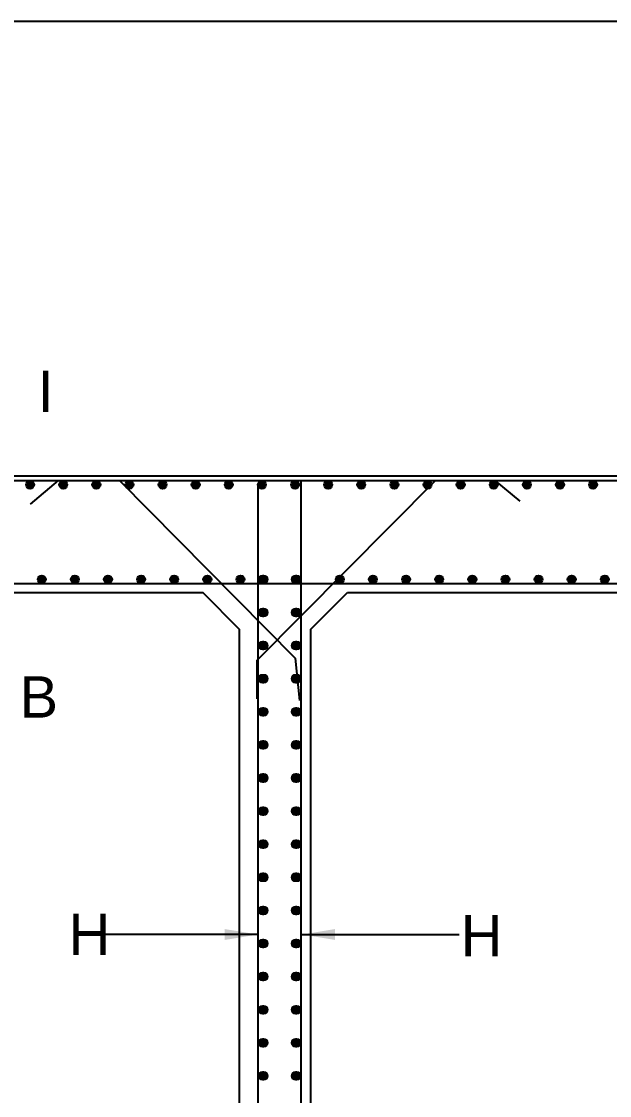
# Model space of a CAD drawing. Header units: millimetres. Extents: x 5124 to 2430164, y 2311 to 45642708.
# Drawn here: x 2343111 to 2346662, y 45636218 to 45642708 of the extents above; entities that cross this region are included whole.
import ezdxf

# ---------------------------------------------------------------- set-up
doc = ezdxf.new("R2010")
doc.units = ezdxf.units.MM
doc.header["$MEASUREMENT"] = 0
doc.layers.add('DRAWING', color=7, linetype='Continuous')
doc.layers.add('TEXT', color=7, linetype='Continuous')
doc.styles.get("Standard").update_dxf_attribs({"font": 'arial.ttf', "height": 280})
doc.dimstyles.get("Standard").update_dxf_attribs({"dimtxt": 225, "dimasz": 200, "dimexe": 0.18, "dimexo": 0.0625, "dimgap": 0.09, "dimtad": 0, "dimdec": 0, "dimzin": 0, "dimdsep": 46, "dimtxsty": 'Standard', "dimcen": 0.09, "dimse1": 1, "dimse2": 1, "dimadec": 0, "dimazin": 0, "dimtfac": 1, "dimtdec": 0, "dimtofl": 0, "dimtmove": 0, "dimatfit": 3, "dimfxl": 1, "dimtolj": 1, "dimtzin": 0, "dimarcsym": 0})

msp = doc.modelspace()

# ---------------------------------------------------------------- hatches: boundary and pattern name
at = {"layer": 'DRAWING'}
for points in [[(2343187, 45639909.1, 0.973258), (2343138.5, 45639910.4), (2343138.5, 45639907.8, 0.973258)], [(2343387, 45639909.1, 0.973258), (2343338.5, 45639910.4), (2343338.5, 45639907.8, 0.973258)], [(2343587, 45639909.1, 0.973258), (2343538.5, 45639910.4), (2343538.5, 45639907.8, 0.973258)], [(2343787, 45639909.1, 0.973258), (2343738.5, 45639910.4), (2343738.5, 45639907.8, 0.973258)], [(2343987, 45639909.1, 0.973258), (2343938.5, 45639910.4), (2343938.5, 45639907.8, 0.973258)], [(2344187, 45639909.1, 0.973258), (2344138.5, 45639910.4), (2344138.5, 45639907.8, 0.973258)], [(2344387, 45639909.1, 0.973258), (2344338.5, 45639910.4), (2344338.5, 45639907.8, 0.973258)], [(2344587, 45639909.1, 0.973258), (2344538.5, 45639910.4), (2344538.5, 45639907.8, 0.973258)], [(2344787, 45639909.1, 0.973258), (2344738.5, 45639910.4), (2344738.5, 45639907.8, 0.973258)], [(2344987, 45639909.1, 0.973258), (2344938.5, 45639910.4), (2344938.5, 45639907.8, 0.973258)], [(2345187, 45639909.1, 0.973258), (2345138.5, 45639910.4), (2345138.5, 45639907.8, 0.973258)], [(2345387, 45639909.1, 0.973258), (2345338.5, 45639910.4), (2345338.5, 45639907.8, 0.973258)], [(2345587, 45639909.1, 0.973258), (2345538.5, 45639910.4), (2345538.5, 45639907.8, 0.973258)], [(2345787, 45639909.1, 0.973258), (2345738.5, 45639910.4), (2345738.5, 45639907.8, 0.973258)], [(2345987, 45639909.1, 0.973258), (2345938.5, 45639910.4), (2345938.5, 45639907.8, 0.973258)], [(2346187, 45639909.1, 0.973258), (2346138.5, 45639910.4), (2346138.5, 45639907.8, 0.973258)], [(2346387, 45639909.1, 0.973258), (2346338.5, 45639910.4), (2346338.5, 45639907.8, 0.973258)], [(2346587, 45639909.1, 0.973258), (2346538.5, 45639910.4), (2346538.5, 45639907.8, 0.973258)], [(2343257.4, 45639336.6, 0.973258), (2343208.9, 45639337.9), (2343208.9, 45639335.3, 0.973258)], [(2343257.5, 45639336.6, 0.973258), (2343208.9, 45639337.9), (2343208.9, 45639335.3, 0.973258)], [(2343457.4, 45639336.6, 0.973258), (2343408.9, 45639337.9), (2343408.9, 45639335.3, 0.973258)], [(2343457.5, 45639336.6, 0.973258), (2343408.9, 45639337.9), (2343408.9, 45639335.3, 0.973258)], [(2343657.4, 45639336.6, 0.973258), (2343608.9, 45639337.9), (2343608.9, 45639335.3, 0.973258)], [(2343657.5, 45639336.6, 0.973258), (2343608.9, 45639337.9), (2343608.9, 45639335.3, 0.973258)], [(2343857.4, 45639336.6, 0.973258), (2343808.9, 45639337.9), (2343808.9, 45639335.3, 0.973258)], [(2343857.5, 45639336.6, 0.973258), (2343808.9, 45639337.9), (2343808.9, 45639335.3, 0.973258)], [(2344057.4, 45639336.6, 0.973258), (2344008.9, 45639337.9), (2344008.9, 45639335.3, 0.973258)], [(2344057.5, 45639336.6, 0.973258), (2344008.9, 45639337.9), (2344008.9, 45639335.3, 0.973258)], [(2344257.4, 45639336.6, 0.973258), (2344208.9, 45639337.9), (2344208.9, 45639335.3, 0.973258)], [(2344257.5, 45639336.6, 0.973258), (2344208.9, 45639337.9), (2344208.9, 45639335.3, 0.973258)], [(2344457.4, 45639336.6, 0.973258), (2344408.9, 45639337.9), (2344408.9, 45639335.3, 0.973258)], [(2344457.5, 45639336.6, 0.973258), (2344408.9, 45639337.9), (2344408.9, 45639335.3, 0.973258)], [(2344591.6, 45639336.6, 0.973258), (2344543.1, 45639337.9), (2344543.1, 45639335.3, 0.973258)], [(2344591.7, 45639336.6, 1), (2344543.1, 45639336.6, 1)], [(2344592.6, 45639336.6, 0.973258), (2344544.1, 45639337.9), (2344544.1, 45639335.3, 0.973258)], [(2344592.7, 45639336.6, 1), (2344544.1, 45639336.6, 1)], [(2344593.6, 45639336.6, 0.973258), (2344545.1, 45639337.9), (2344545.1, 45639335.3, 0.973258)], [(2344593.7, 45639336.6, 1), (2344545.1, 45639336.6, 1)], [(2344594.6, 45639336.6, 0.973258), (2344546.1, 45639337.9), (2344546.1, 45639335.3, 0.973258)], [(2344594.7, 45639336.6, 1), (2344546.1, 45639336.6, 1)], [(2344595.6, 45639336.6, 0.973258), (2344547.1, 45639337.9), (2344547.1, 45639335.3, 0.973258)], [(2344595.7, 45639336.6, 1), (2344547.1, 45639336.6, 1)], [(2344596.6, 45639336.6, 0.973258), (2344548.1, 45639337.9), (2344548.1, 45639335.3, 0.973258)], [(2344596.7, 45639336.6, 1), (2344548.1, 45639336.6, 1)], [(2344791.6, 45639336.6, 0.973258), (2344743.1, 45639337.9), (2344743.1, 45639335.3, 0.973258)], [(2344791.7, 45639336.6, 1), (2344743.1, 45639336.6, 1)], [(2344792.6, 45639336.6, 0.973258), (2344744.1, 45639337.9), (2344744.1, 45639335.3, 0.973258)], [(2344792.7, 45639336.6, 1), (2344744.1, 45639336.6, 1)], [(2344793.6, 45639336.6, 0.973258), (2344745.1, 45639337.9), (2344745.1, 45639335.3, 0.973258)], [(2344793.7, 45639336.6, 1), (2344745.1, 45639336.6, 1)], [(2344794.6, 45639336.6, 0.973258), (2344746.1, 45639337.9), (2344746.1, 45639335.3, 0.973258)], [(2344794.7, 45639336.6, 1), (2344746.1, 45639336.6, 1)], [(2344795.6, 45639336.6, 0.973258), (2344747.1, 45639337.9), (2344747.1, 45639335.3, 0.973258)], [(2344795.7, 45639336.6, 1), (2344747.1, 45639336.6, 1)], [(2344796.6, 45639336.6, 0.973258), (2344748.1, 45639337.9), (2344748.1, 45639335.3, 0.973258)], [(2344796.7, 45639336.6, 1), (2344748.1, 45639336.6, 1)], [(2345057.4, 45639336.6, 0.973258), (2345008.9, 45639337.9), (2345008.9, 45639335.3, 0.973258)], [(2345057.5, 45639336.6, 0.973258), (2345008.9, 45639337.9), (2345008.9, 45639335.3, 0.973258)], [(2345257.4, 45639336.6, 0.973258), (2345208.9, 45639337.9), (2345208.9, 45639335.3, 0.973258)], [(2345257.5, 45639336.6, 0.973258), (2345208.9, 45639337.9), (2345208.9, 45639335.3, 0.973258)], [(2345457.4, 45639336.6, 0.973258), (2345408.9, 45639337.9), (2345408.9, 45639335.3, 0.973258)], [(2345457.5, 45639336.6, 0.973258), (2345408.9, 45639337.9), (2345408.9, 45639335.3, 0.973258)], [(2345657.4, 45639336.6, 0.973258), (2345608.9, 45639337.9), (2345608.9, 45639335.3, 0.973258)], [(2345657.5, 45639336.6, 0.973258), (2345608.9, 45639337.9), (2345608.9, 45639335.3, 0.973258)], [(2345857.4, 45639336.6, 0.973258), (2345808.9, 45639337.9), (2345808.9, 45639335.3, 0.973258)], [(2345857.5, 45639336.6, 0.973258), (2345808.9, 45639337.9), (2345808.9, 45639335.3, 0.973258)], [(2346057.4, 45639336.6, 0.973258), (2346008.9, 45639337.9), (2346008.9, 45639335.3, 0.973258)], [(2346057.5, 45639336.6, 0.973258), (2346008.9, 45639337.9), (2346008.9, 45639335.3, 0.973258)], [(2346257.4, 45639336.6, 0.973258), (2346208.9, 45639337.9), (2346208.9, 45639335.3, 0.973258)], [(2346257.5, 45639336.6, 0.973258), (2346208.9, 45639337.9), (2346208.9, 45639335.3, 0.973258)], [(2346457.4, 45639336.6, 0.973258), (2346408.9, 45639337.9), (2346408.9, 45639335.3, 0.973258)], [(2346457.5, 45639336.6, 0.973258), (2346408.9, 45639337.9), (2346408.9, 45639335.3, 0.973258)], [(2346657.4, 45639336.6, 0.973258), (2346608.9, 45639337.9), (2346608.9, 45639335.3, 0.973258)], [(2346657.5, 45639336.6, 0.973258), (2346608.9, 45639337.9), (2346608.9, 45639335.3, 0.973258)], [(2344591.6, 45639136.6, 0.973258), (2344543.1, 45639137.9), (2344543.1, 45639135.3, 0.973258)], [(2344591.7, 45639136.6, 1), (2344543.1, 45639136.6, 1)], [(2344592.6, 45639136.6, 0.973258), (2344544.1, 45639137.9), (2344544.1, 45639135.3, 0.973258)], [(2344592.7, 45639136.6, 1), (2344544.1, 45639136.6, 1)], [(2344593.6, 45639136.6, 0.973258), (2344545.1, 45639137.9), (2344545.1, 45639135.3, 0.973258)], [(2344593.7, 45639136.6, 1), (2344545.1, 45639136.6, 1)], [(2344594.6, 45639136.6, 0.973258), (2344546.1, 45639137.9), (2344546.1, 45639135.3, 0.973258)], [(2344594.7, 45639136.6, 1), (2344546.1, 45639136.6, 1)], [(2344595.6, 45639136.6, 0.973258), (2344547.1, 45639137.9), (2344547.1, 45639135.3, 0.973258)], [(2344595.7, 45639136.6, 1), (2344547.1, 45639136.6, 1)], [(2344596.6, 45639136.6, 0.973258), (2344548.1, 45639137.9), (2344548.1, 45639135.3, 0.973258)], [(2344596.7, 45639136.6, 1), (2344548.1, 45639136.6, 1)], [(2344791.6, 45639136.6, 0.973258), (2344743.1, 45639137.9), (2344743.1, 45639135.3, 0.973258)], [(2344791.7, 45639136.6, 1), (2344743.1, 45639136.6, 1)], [(2344792.6, 45639136.6, 0.973258), (2344744.1, 45639137.9), (2344744.1, 45639135.3, 0.973258)], [(2344792.7, 45639136.6, 1), (2344744.1, 45639136.6, 1)], [(2344793.6, 45639136.6, 0.973258), (2344745.1, 45639137.9), (2344745.1, 45639135.3, 0.973258)], [(2344793.7, 45639136.6, 1), (2344745.1, 45639136.6, 1)], [(2344794.6, 45639136.6, 0.973258), (2344746.1, 45639137.9), (2344746.1, 45639135.3, 0.973258)], [(2344794.7, 45639136.6, 1), (2344746.1, 45639136.6, 1)], [(2344795.6, 45639136.6, 0.973258), (2344747.1, 45639137.9), (2344747.1, 45639135.3, 0.973258)], [(2344795.7, 45639136.6, 1), (2344747.1, 45639136.6, 1)], [(2344796.6, 45639136.6, 0.973258), (2344748.1, 45639137.9), (2344748.1, 45639135.3, 0.973258)], [(2344796.7, 45639136.6, 1), (2344748.1, 45639136.6, 1)], [(2344591.6, 45638936.6, 0.973258), (2344543.1, 45638937.9), (2344543.1, 45638935.3, 0.973258)], [(2344591.7, 45638936.6, 1), (2344543.1, 45638936.6, 1)], [(2344592.6, 45638936.6, 0.973258), (2344544.1, 45638937.9), (2344544.1, 45638935.3, 0.973258)], [(2344592.7, 45638936.6, 1), (2344544.1, 45638936.6, 1)], [(2344593.6, 45638936.6, 0.973258), (2344545.1, 45638937.9), (2344545.1, 45638935.3, 0.973258)], [(2344593.7, 45638936.6, 1), (2344545.1, 45638936.6, 1)], [(2344594.6, 45638936.6, 0.973258), (2344546.1, 45638937.9), (2344546.1, 45638935.3, 0.973258)], [(2344594.7, 45638936.6, 1), (2344546.1, 45638936.6, 1)], [(2344595.6, 45638936.6, 0.973258), (2344547.1, 45638937.9), (2344547.1, 45638935.3, 0.973258)], [(2344595.7, 45638936.6, 1), (2344547.1, 45638936.6, 1)], [(2344596.6, 45638936.6, 0.973258), (2344548.1, 45638937.9), (2344548.1, 45638935.3, 0.973258)], [(2344596.7, 45638936.6, 1), (2344548.1, 45638936.6, 1)], [(2344791.6, 45638936.6, 0.973258), (2344743.1, 45638937.9), (2344743.1, 45638935.3, 0.973258)], [(2344791.7, 45638936.6, 1), (2344743.1, 45638936.6, 1)], [(2344792.6, 45638936.6, 0.973258), (2344744.1, 45638937.9), (2344744.1, 45638935.3, 0.973258)], [(2344792.7, 45638936.6, 1), (2344744.1, 45638936.6, 1)], [(2344793.6, 45638936.6, 0.973258), (2344745.1, 45638937.9), (2344745.1, 45638935.3, 0.973258)], [(2344793.7, 45638936.6, 1), (2344745.1, 45638936.6, 1)], [(2344794.6, 45638936.6, 0.973258), (2344746.1, 45638937.9), (2344746.1, 45638935.3, 0.973258)], [(2344794.7, 45638936.6, 1), (2344746.1, 45638936.6, 1)], [(2344795.6, 45638936.6, 0.973258), (2344747.1, 45638937.9), (2344747.1, 45638935.3, 0.973258)], [(2344795.7, 45638936.6, 1), (2344747.1, 45638936.6, 1)], [(2344796.6, 45638936.6, 0.973258), (2344748.1, 45638937.9), (2344748.1, 45638935.3, 0.973258)], [(2344796.7, 45638936.6, 1), (2344748.1, 45638936.6, 1)], [(2344591.6, 45638736.6, 0.973258), (2344543.1, 45638737.9), (2344543.1, 45638735.3, 0.973258)], [(2344591.7, 45638736.6, 1), (2344543.1, 45638736.6, 1)], [(2344592.6, 45638736.6, 0.973258), (2344544.1, 45638737.9), (2344544.1, 45638735.3, 0.973258)], [(2344592.7, 45638736.6, 1), (2344544.1, 45638736.6, 1)], [(2344593.6, 45638736.6, 0.973258), (2344545.1, 45638737.9), (2344545.1, 45638735.3, 0.973258)], [(2344593.7, 45638736.6, 1), (2344545.1, 45638736.6, 1)], [(2344594.6, 45638736.6, 0.973258), (2344546.1, 45638737.9), (2344546.1, 45638735.3, 0.973258)], [(2344594.7, 45638736.6, 1), (2344546.1, 45638736.6, 1)], [(2344595.6, 45638736.6, 0.973258), (2344547.1, 45638737.9), (2344547.1, 45638735.3, 0.973258)], [(2344595.7, 45638736.6, 1), (2344547.1, 45638736.6, 1)], [(2344596.6, 45638736.6, 0.973258), (2344548.1, 45638737.9), (2344548.1, 45638735.3, 0.973258)], [(2344596.7, 45638736.6, 1), (2344548.1, 45638736.6, 1)], [(2344791.6, 45638736.6, 0.973258), (2344743.1, 45638737.9), (2344743.1, 45638735.3, 0.973258)], [(2344791.7, 45638736.6, 1), (2344743.1, 45638736.6, 1)], [(2344792.6, 45638736.6, 0.973258), (2344744.1, 45638737.9), (2344744.1, 45638735.3, 0.973258)], [(2344792.7, 45638736.6, 1), (2344744.1, 45638736.6, 1)], [(2344793.6, 45638736.6, 0.973258), (2344745.1, 45638737.9), (2344745.1, 45638735.3, 0.973258)], [(2344793.7, 45638736.6, 1), (2344745.1, 45638736.6, 1)], [(2344794.6, 45638736.6, 0.973258), (2344746.1, 45638737.9), (2344746.1, 45638735.3, 0.973258)], [(2344794.7, 45638736.6, 1), (2344746.1, 45638736.6, 1)], [(2344795.6, 45638736.6, 0.973258), (2344747.1, 45638737.9), (2344747.1, 45638735.3, 0.973258)], [(2344795.7, 45638736.6, 1), (2344747.1, 45638736.6, 1)], [(2344796.6, 45638736.6, 0.973258), (2344748.1, 45638737.9), (2344748.1, 45638735.3, 0.973258)], [(2344796.7, 45638736.6, 1), (2344748.1, 45638736.6, 1)], [(2344591.6, 45638536.6, 0.973258), (2344543.1, 45638537.9), (2344543.1, 45638535.3, 0.973258)], [(2344591.7, 45638536.6, 1), (2344543.1, 45638536.6, 1)], [(2344592.6, 45638536.6, 0.973258), (2344544.1, 45638537.9), (2344544.1, 45638535.3, 0.973258)], [(2344592.7, 45638536.6, 1), (2344544.1, 45638536.6, 1)], [(2344593.6, 45638536.6, 0.973258), (2344545.1, 45638537.9), (2344545.1, 45638535.3, 0.973258)], [(2344593.7, 45638536.6, 1), (2344545.1, 45638536.6, 1)], [(2344594.6, 45638536.6, 0.973258), (2344546.1, 45638537.9), (2344546.1, 45638535.3, 0.973258)], [(2344594.7, 45638536.6, 1), (2344546.1, 45638536.6, 1)], [(2344595.6, 45638536.6, 0.973258), (2344547.1, 45638537.9), (2344547.1, 45638535.3, 0.973258)], [(2344595.7, 45638536.6, 1), (2344547.1, 45638536.6, 1)], [(2344596.6, 45638536.6, 0.973258), (2344548.1, 45638537.9), (2344548.1, 45638535.3, 0.973258)], [(2344596.7, 45638536.6, 1), (2344548.1, 45638536.6, 1)], [(2344791.6, 45638536.6, 0.973258), (2344743.1, 45638537.9), (2344743.1, 45638535.3, 0.973258)], [(2344791.7, 45638536.6, 1), (2344743.1, 45638536.6, 1)], [(2344792.6, 45638536.6, 0.973258), (2344744.1, 45638537.9), (2344744.1, 45638535.3, 0.973258)], [(2344792.7, 45638536.6, 1), (2344744.1, 45638536.6, 1)], [(2344793.6, 45638536.6, 0.973258), (2344745.1, 45638537.9), (2344745.1, 45638535.3, 0.973258)], [(2344793.7, 45638536.6, 1), (2344745.1, 45638536.6, 1)], [(2344794.6, 45638536.6, 0.973258), (2344746.1, 45638537.9), (2344746.1, 45638535.3, 0.973258)], [(2344794.7, 45638536.6, 1), (2344746.1, 45638536.6, 1)], [(2344795.6, 45638536.6, 0.973258), (2344747.1, 45638537.9), (2344747.1, 45638535.3, 0.973258)], [(2344795.7, 45638536.6, 1), (2344747.1, 45638536.6, 1)], [(2344796.6, 45638536.6, 0.973258), (2344748.1, 45638537.9), (2344748.1, 45638535.3, 0.973258)], [(2344796.7, 45638536.6, 1), (2344748.1, 45638536.6, 1)], [(2344591.6, 45638336.6, 0.973258), (2344543.1, 45638337.9), (2344543.1, 45638335.3, 0.973258)], [(2344591.7, 45638336.6, 1), (2344543.1, 45638336.6, 1)], [(2344592.6, 45638336.6, 0.973258), (2344544.1, 45638337.9), (2344544.1, 45638335.3, 0.973258)], [(2344592.7, 45638336.6, 1), (2344544.1, 45638336.6, 1)], [(2344593.6, 45638336.6, 0.973258), (2344545.1, 45638337.9), (2344545.1, 45638335.3, 0.973258)], [(2344593.7, 45638336.6, 1), (2344545.1, 45638336.6, 1)], [(2344594.6, 45638336.6, 0.973258), (2344546.1, 45638337.9), (2344546.1, 45638335.3, 0.973258)], [(2344594.7, 45638336.6, 1), (2344546.1, 45638336.6, 1)], [(2344595.6, 45638336.6, 0.973258), (2344547.1, 45638337.9), (2344547.1, 45638335.3, 0.973258)], [(2344595.7, 45638336.6, 1), (2344547.1, 45638336.6, 1)], [(2344596.6, 45638336.6, 0.973258), (2344548.1, 45638337.9), (2344548.1, 45638335.3, 0.973258)], [(2344596.7, 45638336.6, 1), (2344548.1, 45638336.6, 1)], [(2344791.6, 45638336.6, 0.973258), (2344743.1, 45638337.9), (2344743.1, 45638335.3, 0.973258)], [(2344791.7, 45638336.6, 1), (2344743.1, 45638336.6, 1)], [(2344792.6, 45638336.6, 0.973258), (2344744.1, 45638337.9), (2344744.1, 45638335.3, 0.973258)], [(2344792.7, 45638336.6, 1), (2344744.1, 45638336.6, 1)], [(2344793.6, 45638336.6, 0.973258), (2344745.1, 45638337.9), (2344745.1, 45638335.3, 0.973258)], [(2344793.7, 45638336.6, 1), (2344745.1, 45638336.6, 1)], [(2344794.6, 45638336.6, 0.973258), (2344746.1, 45638337.9), (2344746.1, 45638335.3, 0.973258)], [(2344794.7, 45638336.6, 1), (2344746.1, 45638336.6, 1)], [(2344795.6, 45638336.6, 0.973258), (2344747.1, 45638337.9), (2344747.1, 45638335.3, 0.973258)], [(2344795.7, 45638336.6, 1), (2344747.1, 45638336.6, 1)], [(2344796.6, 45638336.6, 0.973258), (2344748.1, 45638337.9), (2344748.1, 45638335.3, 0.973258)], [(2344796.7, 45638336.6, 1), (2344748.1, 45638336.6, 1)], [(2344591.6, 45638136.6, 0.973258), (2344543.1, 45638137.9), (2344543.1, 45638135.3, 0.973258)], [(2344591.7, 45638136.6, 1), (2344543.1, 45638136.6, 1)], [(2344592.6, 45638136.6, 0.973258), (2344544.1, 45638137.9), (2344544.1, 45638135.3, 0.973258)], [(2344592.7, 45638136.6, 1), (2344544.1, 45638136.6, 1)], [(2344593.6, 45638136.6, 0.973258), (2344545.1, 45638137.9), (2344545.1, 45638135.3, 0.973258)], [(2344593.7, 45638136.6, 1), (2344545.1, 45638136.6, 1)], [(2344594.6, 45638136.6, 0.973258), (2344546.1, 45638137.9), (2344546.1, 45638135.3, 0.973258)], [(2344594.7, 45638136.6, 1), (2344546.1, 45638136.6, 1)], [(2344595.6, 45638136.6, 0.973258), (2344547.1, 45638137.9), (2344547.1, 45638135.3, 0.973258)], [(2344595.7, 45638136.6, 1), (2344547.1, 45638136.6, 1)], [(2344596.6, 45638136.6, 0.973258), (2344548.1, 45638137.9), (2344548.1, 45638135.3, 0.973258)], [(2344596.7, 45638136.6, 1), (2344548.1, 45638136.6, 1)], [(2344791.6, 45638136.6, 0.973258), (2344743.1, 45638137.9), (2344743.1, 45638135.3, 0.973258)], [(2344791.7, 45638136.6, 1), (2344743.1, 45638136.6, 1)], [(2344792.6, 45638136.6, 0.973258), (2344744.1, 45638137.9), (2344744.1, 45638135.3, 0.973258)], [(2344792.7, 45638136.6, 1), (2344744.1, 45638136.6, 1)], [(2344793.6, 45638136.6, 0.973258), (2344745.1, 45638137.9), (2344745.1, 45638135.3, 0.973258)], [(2344793.7, 45638136.6, 1), (2344745.1, 45638136.6, 1)], [(2344794.6, 45638136.6, 0.973258), (2344746.1, 45638137.9), (2344746.1, 45638135.3, 0.973258)], [(2344794.7, 45638136.6, 1), (2344746.1, 45638136.6, 1)], [(2344795.6, 45638136.6, 0.973258), (2344747.1, 45638137.9), (2344747.1, 45638135.3, 0.973258)], [(2344795.7, 45638136.6, 1), (2344747.1, 45638136.6, 1)], [(2344796.6, 45638136.6, 0.973258), (2344748.1, 45638137.9), (2344748.1, 45638135.3, 0.973258)], [(2344796.7, 45638136.6, 1), (2344748.1, 45638136.6, 1)], [(2344591.6, 45637936.6, 0.973258), (2344543.1, 45637937.9), (2344543.1, 45637935.3, 0.973258)], [(2344591.7, 45637936.6, 1), (2344543.1, 45637936.6, 1)], [(2344592.6, 45637936.6, 0.973258), (2344544.1, 45637937.9), (2344544.1, 45637935.3, 0.973258)], [(2344592.7, 45637936.6, 1), (2344544.1, 45637936.6, 1)], [(2344593.6, 45637936.6, 0.973258), (2344545.1, 45637937.9), (2344545.1, 45637935.3, 0.973258)], [(2344593.7, 45637936.6, 1), (2344545.1, 45637936.6, 1)], [(2344594.6, 45637936.6, 0.973258), (2344546.1, 45637937.9), (2344546.1, 45637935.3, 0.973258)], [(2344594.7, 45637936.6, 1), (2344546.1, 45637936.6, 1)], [(2344595.6, 45637936.6, 0.973258), (2344547.1, 45637937.9), (2344547.1, 45637935.3, 0.973258)], [(2344595.7, 45637936.6, 1), (2344547.1, 45637936.6, 1)], [(2344596.6, 45637936.6, 0.973258), (2344548.1, 45637937.9), (2344548.1, 45637935.3, 0.973258)], [(2344596.7, 45637936.6, 1), (2344548.1, 45637936.6, 1)], [(2344791.6, 45637936.6, 0.973258), (2344743.1, 45637937.9), (2344743.1, 45637935.3, 0.973258)], [(2344791.7, 45637936.6, 1), (2344743.1, 45637936.6, 1)], [(2344792.6, 45637936.6, 0.973258), (2344744.1, 45637937.9), (2344744.1, 45637935.3, 0.973258)], [(2344792.7, 45637936.6, 1), (2344744.1, 45637936.6, 1)], [(2344793.6, 45637936.6, 0.973258), (2344745.1, 45637937.9), (2344745.1, 45637935.3, 0.973258)], [(2344793.7, 45637936.6, 1), (2344745.1, 45637936.6, 1)], [(2344794.6, 45637936.6, 0.973258), (2344746.1, 45637937.9), (2344746.1, 45637935.3, 0.973258)], [(2344794.7, 45637936.6, 1), (2344746.1, 45637936.6, 1)], [(2344795.6, 45637936.6, 0.973258), (2344747.1, 45637937.9), (2344747.1, 45637935.3, 0.973258)], [(2344795.7, 45637936.6, 1), (2344747.1, 45637936.6, 1)], [(2344796.6, 45637936.6, 0.973258), (2344748.1, 45637937.9), (2344748.1, 45637935.3, 0.973258)], [(2344796.7, 45637936.6, 1), (2344748.1, 45637936.6, 1)], [(2344591.6, 45637736.6, 0.973258), (2344543.1, 45637737.9), (2344543.1, 45637735.3, 0.973258)], [(2344591.7, 45637736.6, 1), (2344543.1, 45637736.6, 1)], [(2344592.6, 45637736.6, 0.973258), (2344544.1, 45637737.9), (2344544.1, 45637735.3, 0.973258)], [(2344592.7, 45637736.6, 1), (2344544.1, 45637736.6, 1)], [(2344593.6, 45637736.6, 0.973258), (2344545.1, 45637737.9), (2344545.1, 45637735.3, 0.973258)], [(2344593.7, 45637736.6, 1), (2344545.1, 45637736.6, 1)], [(2344594.6, 45637736.6, 0.973258), (2344546.1, 45637737.9), (2344546.1, 45637735.3, 0.973258)], [(2344594.7, 45637736.6, 1), (2344546.1, 45637736.6, 1)], [(2344595.6, 45637736.6, 0.973258), (2344547.1, 45637737.9), (2344547.1, 45637735.3, 0.973258)], [(2344595.7, 45637736.6, 1), (2344547.1, 45637736.6, 1)], [(2344596.6, 45637736.6, 0.973258), (2344548.1, 45637737.9), (2344548.1, 45637735.3, 0.973258)], [(2344596.7, 45637736.6, 1), (2344548.1, 45637736.6, 1)], [(2344791.6, 45637736.6, 0.973258), (2344743.1, 45637737.9), (2344743.1, 45637735.3, 0.973258)], [(2344791.7, 45637736.6, 1), (2344743.1, 45637736.6, 1)], [(2344792.6, 45637736.6, 0.973258), (2344744.1, 45637737.9), (2344744.1, 45637735.3, 0.973258)], [(2344792.7, 45637736.6, 1), (2344744.1, 45637736.6, 1)], [(2344793.6, 45637736.6, 0.973258), (2344745.1, 45637737.9), (2344745.1, 45637735.3, 0.973258)], [(2344793.7, 45637736.6, 1), (2344745.1, 45637736.6, 1)], [(2344794.6, 45637736.6, 0.973258), (2344746.1, 45637737.9), (2344746.1, 45637735.3, 0.973258)], [(2344794.7, 45637736.6, 1), (2344746.1, 45637736.6, 1)], [(2344795.6, 45637736.6, 0.973258), (2344747.1, 45637737.9), (2344747.1, 45637735.3, 0.973258)], [(2344795.7, 45637736.6, 1), (2344747.1, 45637736.6, 1)], [(2344796.6, 45637736.6, 0.973258), (2344748.1, 45637737.9), (2344748.1, 45637735.3, 0.973258)], [(2344796.7, 45637736.6, 1), (2344748.1, 45637736.6, 1)], [(2344591.6, 45637536.6, 0.973258), (2344543.1, 45637537.9), (2344543.1, 45637535.3, 0.973258)], [(2344591.7, 45637536.6, 1), (2344543.1, 45637536.6, 1)], [(2344592.6, 45637536.6, 0.973258), (2344544.1, 45637537.9), (2344544.1, 45637535.3, 0.973258)], [(2344592.7, 45637536.6, 1), (2344544.1, 45637536.6, 1)], [(2344593.6, 45637536.6, 0.973258), (2344545.1, 45637537.9), (2344545.1, 45637535.3, 0.973258)], [(2344593.7, 45637536.6, 1), (2344545.1, 45637536.6, 1)], [(2344594.6, 45637536.6, 0.973258), (2344546.1, 45637537.9), (2344546.1, 45637535.3, 0.973258)], [(2344594.7, 45637536.6, 1), (2344546.1, 45637536.6, 1)], [(2344595.6, 45637536.6, 0.973258), (2344547.1, 45637537.9), (2344547.1, 45637535.3, 0.973258)], [(2344595.7, 45637536.6, 1), (2344547.1, 45637536.6, 1)], [(2344596.6, 45637536.6, 0.973258), (2344548.1, 45637537.9), (2344548.1, 45637535.3, 0.973258)], [(2344596.7, 45637536.6, 1), (2344548.1, 45637536.6, 1)], [(2344791.6, 45637536.6, 0.973258), (2344743.1, 45637537.9), (2344743.1, 45637535.3, 0.973258)], [(2344791.7, 45637536.6, 1), (2344743.1, 45637536.6, 1)], [(2344792.6, 45637536.6, 0.973258), (2344744.1, 45637537.9), (2344744.1, 45637535.3, 0.973258)], [(2344792.7, 45637536.6, 1), (2344744.1, 45637536.6, 1)], [(2344793.6, 45637536.6, 0.973258), (2344745.1, 45637537.9), (2344745.1, 45637535.3, 0.973258)], [(2344793.7, 45637536.6, 1), (2344745.1, 45637536.6, 1)], [(2344794.6, 45637536.6, 0.973258), (2344746.1, 45637537.9), (2344746.1, 45637535.3, 0.973258)], [(2344794.7, 45637536.6, 1), (2344746.1, 45637536.6, 1)], [(2344795.6, 45637536.6, 0.973258), (2344747.1, 45637537.9), (2344747.1, 45637535.3, 0.973258)], [(2344795.7, 45637536.6, 1), (2344747.1, 45637536.6, 1)], [(2344796.6, 45637536.6, 0.973258), (2344748.1, 45637537.9), (2344748.1, 45637535.3, 0.973258)], [(2344796.7, 45637536.6, 1), (2344748.1, 45637536.6, 1)], [(2344591.6, 45637336.6, 0.973258), (2344543.1, 45637337.9), (2344543.1, 45637335.3, 0.973258)], [(2344591.7, 45637336.6, 1), (2344543.1, 45637336.6, 1)], [(2344592.6, 45637336.6, 0.973258), (2344544.1, 45637337.9), (2344544.1, 45637335.3, 0.973258)], [(2344592.7, 45637336.6, 1), (2344544.1, 45637336.6, 1)], [(2344593.6, 45637336.6, 0.973258), (2344545.1, 45637337.9), (2344545.1, 45637335.3, 0.973258)], [(2344593.7, 45637336.6, 1), (2344545.1, 45637336.6, 1)], [(2344594.6, 45637336.6, 0.973258), (2344546.1, 45637337.9), (2344546.1, 45637335.3, 0.973258)], [(2344594.7, 45637336.6, 1), (2344546.1, 45637336.6, 1)], [(2344595.6, 45637336.6, 0.973258), (2344547.1, 45637337.9), (2344547.1, 45637335.3, 0.973258)], [(2344595.7, 45637336.6, 1), (2344547.1, 45637336.6, 1)], [(2344596.6, 45637336.6, 0.973258), (2344548.1, 45637337.9), (2344548.1, 45637335.3, 0.973258)], [(2344596.7, 45637336.6, 1), (2344548.1, 45637336.6, 1)], [(2344791.6, 45637336.6, 0.973258), (2344743.1, 45637337.9), (2344743.1, 45637335.3, 0.973258)], [(2344791.7, 45637336.6, 1), (2344743.1, 45637336.6, 1)], [(2344792.6, 45637336.6, 0.973258), (2344744.1, 45637337.9), (2344744.1, 45637335.3, 0.973258)], [(2344792.7, 45637336.6, 1), (2344744.1, 45637336.6, 1)], [(2344793.6, 45637336.6, 0.973258), (2344745.1, 45637337.9), (2344745.1, 45637335.3, 0.973258)], [(2344793.7, 45637336.6, 1), (2344745.1, 45637336.6, 1)], [(2344794.6, 45637336.6, 0.973258), (2344746.1, 45637337.9), (2344746.1, 45637335.3, 0.973258)], [(2344794.7, 45637336.6, 1), (2344746.1, 45637336.6, 1)], [(2344795.6, 45637336.6, 0.973258), (2344747.1, 45637337.9), (2344747.1, 45637335.3, 0.973258)], [(2344795.7, 45637336.6, 1), (2344747.1, 45637336.6, 1)], [(2344796.6, 45637336.6, 0.973258), (2344748.1, 45637337.9), (2344748.1, 45637335.3, 0.973258)], [(2344796.7, 45637336.6, 1), (2344748.1, 45637336.6, 1)], [(2344591.6, 45637136.6, 0.973258), (2344543.1, 45637137.9), (2344543.1, 45637135.3, 0.973258)], [(2344591.7, 45637136.6, 1), (2344543.1, 45637136.6, 1)], [(2344592.6, 45637136.6, 0.973258), (2344544.1, 45637137.9), (2344544.1, 45637135.3, 0.973258)], [(2344592.7, 45637136.6, 1), (2344544.1, 45637136.6, 1)], [(2344593.6, 45637136.6, 0.973258), (2344545.1, 45637137.9), (2344545.1, 45637135.3, 0.973258)], [(2344593.7, 45637136.6, 1), (2344545.1, 45637136.6, 1)], [(2344594.6, 45637136.6, 0.973258), (2344546.1, 45637137.9), (2344546.1, 45637135.3, 0.973258)], [(2344594.7, 45637136.6, 1), (2344546.1, 45637136.6, 1)], [(2344595.6, 45637136.6, 0.973258), (2344547.1, 45637137.9), (2344547.1, 45637135.3, 0.973258)], [(2344595.7, 45637136.6, 1), (2344547.1, 45637136.6, 1)], [(2344596.6, 45637136.6, 0.973258), (2344548.1, 45637137.9), (2344548.1, 45637135.3, 0.973258)], [(2344596.7, 45637136.6, 1), (2344548.1, 45637136.6, 1)], [(2344791.6, 45637136.6, 0.973258), (2344743.1, 45637137.9), (2344743.1, 45637135.3, 0.973258)], [(2344791.7, 45637136.6, 1), (2344743.1, 45637136.6, 1)], [(2344792.6, 45637136.6, 0.973258), (2344744.1, 45637137.9), (2344744.1, 45637135.3, 0.973258)], [(2344792.7, 45637136.6, 1), (2344744.1, 45637136.6, 1)], [(2344793.6, 45637136.6, 0.973258), (2344745.1, 45637137.9), (2344745.1, 45637135.3, 0.973258)], [(2344793.7, 45637136.6, 1), (2344745.1, 45637136.6, 1)], [(2344794.6, 45637136.6, 0.973258), (2344746.1, 45637137.9), (2344746.1, 45637135.3, 0.973258)], [(2344794.7, 45637136.6, 1), (2344746.1, 45637136.6, 1)], [(2344795.6, 45637136.6, 0.973258), (2344747.1, 45637137.9), (2344747.1, 45637135.3, 0.973258)], [(2344795.7, 45637136.6, 1), (2344747.1, 45637136.6, 1)], [(2344796.6, 45637136.6, 0.973258), (2344748.1, 45637137.9), (2344748.1, 45637135.3, 0.973258)], [(2344796.7, 45637136.6, 1), (2344748.1, 45637136.6, 1)], [(2344591.6, 45636936.6, 0.973258), (2344543.1, 45636937.9), (2344543.1, 45636935.3, 0.973258)], [(2344591.7, 45636936.6, 1), (2344543.1, 45636936.6, 1)], [(2344592.6, 45636936.6, 0.973258), (2344544.1, 45636937.9), (2344544.1, 45636935.3, 0.973258)], [(2344592.7, 45636936.6, 1), (2344544.1, 45636936.6, 1)], [(2344593.6, 45636936.6, 0.973258), (2344545.1, 45636937.9), (2344545.1, 45636935.3, 0.973258)], [(2344593.7, 45636936.6, 1), (2344545.1, 45636936.6, 1)], [(2344594.6, 45636936.6, 0.973258), (2344546.1, 45636937.9), (2344546.1, 45636935.3, 0.973258)], [(2344594.7, 45636936.6, 1), (2344546.1, 45636936.6, 1)], [(2344595.6, 45636936.6, 0.973258), (2344547.1, 45636937.9), (2344547.1, 45636935.3, 0.973258)], [(2344595.7, 45636936.6, 1), (2344547.1, 45636936.6, 1)], [(2344596.6, 45636936.6, 0.973258), (2344548.1, 45636937.9), (2344548.1, 45636935.3, 0.973258)], [(2344596.7, 45636936.6, 1), (2344548.1, 45636936.6, 1)], [(2344791.6, 45636936.6, 0.973258), (2344743.1, 45636937.9), (2344743.1, 45636935.3, 0.973258)], [(2344791.7, 45636936.6, 1), (2344743.1, 45636936.6, 1)], [(2344792.6, 45636936.6, 0.973258), (2344744.1, 45636937.9), (2344744.1, 45636935.3, 0.973258)], [(2344792.7, 45636936.6, 1), (2344744.1, 45636936.6, 1)], [(2344793.6, 45636936.6, 0.973258), (2344745.1, 45636937.9), (2344745.1, 45636935.3, 0.973258)], [(2344793.7, 45636936.6, 1), (2344745.1, 45636936.6, 1)], [(2344794.6, 45636936.6, 0.973258), (2344746.1, 45636937.9), (2344746.1, 45636935.3, 0.973258)], [(2344794.7, 45636936.6, 1), (2344746.1, 45636936.6, 1)], [(2344795.6, 45636936.6, 0.973258), (2344747.1, 45636937.9), (2344747.1, 45636935.3, 0.973258)], [(2344795.7, 45636936.6, 1), (2344747.1, 45636936.6, 1)], [(2344796.6, 45636936.6, 0.973258), (2344748.1, 45636937.9), (2344748.1, 45636935.3, 0.973258)], [(2344796.7, 45636936.6, 1), (2344748.1, 45636936.6, 1)], [(2344591.6, 45636736.6, 0.973258), (2344543.1, 45636737.9), (2344543.1, 45636735.3, 0.973258)], [(2344591.7, 45636736.6, 1), (2344543.1, 45636736.6, 1)], [(2344592.6, 45636736.6, 0.973258), (2344544.1, 45636737.9), (2344544.1, 45636735.3, 0.973258)], [(2344592.7, 45636736.6, 1), (2344544.1, 45636736.6, 1)], [(2344593.6, 45636736.6, 0.973258), (2344545.1, 45636737.9), (2344545.1, 45636735.3, 0.973258)], [(2344593.7, 45636736.6, 1), (2344545.1, 45636736.6, 1)], [(2344594.6, 45636736.6, 0.973258), (2344546.1, 45636737.9), (2344546.1, 45636735.3, 0.973258)], [(2344594.7, 45636736.6, 1), (2344546.1, 45636736.6, 1)], [(2344595.6, 45636736.6, 0.973258), (2344547.1, 45636737.9), (2344547.1, 45636735.3, 0.973258)], [(2344595.7, 45636736.6, 1), (2344547.1, 45636736.6, 1)], [(2344596.6, 45636736.6, 0.973258), (2344548.1, 45636737.9), (2344548.1, 45636735.3, 0.973258)], [(2344596.7, 45636736.6, 1), (2344548.1, 45636736.6, 1)], [(2344791.6, 45636736.6, 0.973258), (2344743.1, 45636737.9), (2344743.1, 45636735.3, 0.973258)], [(2344791.7, 45636736.6, 1), (2344743.1, 45636736.6, 1)], [(2344792.6, 45636736.6, 0.973258), (2344744.1, 45636737.9), (2344744.1, 45636735.3, 0.973258)], [(2344792.7, 45636736.6, 1), (2344744.1, 45636736.6, 1)], [(2344793.6, 45636736.6, 0.973258), (2344745.1, 45636737.9), (2344745.1, 45636735.3, 0.973258)], [(2344793.7, 45636736.6, 1), (2344745.1, 45636736.6, 1)], [(2344794.6, 45636736.6, 0.973258), (2344746.1, 45636737.9), (2344746.1, 45636735.3, 0.973258)], [(2344794.7, 45636736.6, 1), (2344746.1, 45636736.6, 1)], [(2344795.6, 45636736.6, 0.973258), (2344747.1, 45636737.9), (2344747.1, 45636735.3, 0.973258)], [(2344795.7, 45636736.6, 1), (2344747.1, 45636736.6, 1)], [(2344796.6, 45636736.6, 0.973258), (2344748.1, 45636737.9), (2344748.1, 45636735.3, 0.973258)], [(2344796.7, 45636736.6, 1), (2344748.1, 45636736.6, 1)], [(2344591.6, 45636536.6, 0.973258), (2344543.1, 45636537.9), (2344543.1, 45636535.3, 0.973258)], [(2344591.7, 45636536.6, 1), (2344543.1, 45636536.6, 1)], [(2344592.6, 45636536.6, 0.973258), (2344544.1, 45636537.9), (2344544.1, 45636535.3, 0.973258)], [(2344592.7, 45636536.6, 1), (2344544.1, 45636536.6, 1)], [(2344593.6, 45636536.6, 0.973258), (2344545.1, 45636537.9), (2344545.1, 45636535.3, 0.973258)], [(2344593.7, 45636536.6, 1), (2344545.1, 45636536.6, 1)], [(2344594.6, 45636536.6, 0.973258), (2344546.1, 45636537.9), (2344546.1, 45636535.3, 0.973258)], [(2344594.7, 45636536.6, 1), (2344546.1, 45636536.6, 1)], [(2344595.6, 45636536.6, 0.973258), (2344547.1, 45636537.9), (2344547.1, 45636535.3, 0.973258)], [(2344595.7, 45636536.6, 1), (2344547.1, 45636536.6, 1)], [(2344596.6, 45636536.6, 0.973258), (2344548.1, 45636537.9), (2344548.1, 45636535.3, 0.973258)], [(2344596.7, 45636536.6, 1), (2344548.1, 45636536.6, 1)], [(2344791.6, 45636536.6, 0.973258), (2344743.1, 45636537.9), (2344743.1, 45636535.3, 0.973258)], [(2344791.7, 45636536.6, 1), (2344743.1, 45636536.6, 1)], [(2344792.6, 45636536.6, 0.973258), (2344744.1, 45636537.9), (2344744.1, 45636535.3, 0.973258)], [(2344792.7, 45636536.6, 1), (2344744.1, 45636536.6, 1)], [(2344793.6, 45636536.6, 0.973258), (2344745.1, 45636537.9), (2344745.1, 45636535.3, 0.973258)], [(2344793.7, 45636536.6, 1), (2344745.1, 45636536.6, 1)], [(2344794.6, 45636536.6, 0.973258), (2344746.1, 45636537.9), (2344746.1, 45636535.3, 0.973258)], [(2344794.7, 45636536.6, 1), (2344746.1, 45636536.6, 1)], [(2344795.6, 45636536.6, 0.973258), (2344747.1, 45636537.9), (2344747.1, 45636535.3, 0.973258)], [(2344795.7, 45636536.6, 1), (2344747.1, 45636536.6, 1)], [(2344796.6, 45636536.6, 0.973258), (2344748.1, 45636537.9), (2344748.1, 45636535.3, 0.973258)], [(2344796.7, 45636536.6, 1), (2344748.1, 45636536.6, 1)], [(2344591.6, 45636336.6, 0.973258), (2344543.1, 45636337.9), (2344543.1, 45636335.3, 0.973258)], [(2344591.7, 45636336.6, 1), (2344543.1, 45636336.6, 1)], [(2344592.6, 45636336.6, 0.973258), (2344544.1, 45636337.9), (2344544.1, 45636335.3, 0.973258)], [(2344592.7, 45636336.6, 1), (2344544.1, 45636336.6, 1)], [(2344593.6, 45636336.6, 0.973258), (2344545.1, 45636337.9), (2344545.1, 45636335.3, 0.973258)], [(2344593.7, 45636336.6, 1), (2344545.1, 45636336.6, 1)], [(2344594.6, 45636336.6, 0.973258), (2344546.1, 45636337.9), (2344546.1, 45636335.3, 0.973258)], [(2344594.7, 45636336.6, 1), (2344546.1, 45636336.6, 1)], [(2344595.6, 45636336.6, 0.973258), (2344547.1, 45636337.9), (2344547.1, 45636335.3, 0.973258)], [(2344595.7, 45636336.6, 1), (2344547.1, 45636336.6, 1)], [(2344596.6, 45636336.6, 0.973258), (2344548.1, 45636337.9), (2344548.1, 45636335.3, 0.973258)], [(2344596.7, 45636336.6, 1), (2344548.1, 45636336.6, 1)], [(2344791.6, 45636336.6, 0.973258), (2344743.1, 45636337.9), (2344743.1, 45636335.3, 0.973258)], [(2344791.7, 45636336.6, 1), (2344743.1, 45636336.6, 1)], [(2344792.6, 45636336.6, 0.973258), (2344744.1, 45636337.9), (2344744.1, 45636335.3, 0.973258)], [(2344792.7, 45636336.6, 1), (2344744.1, 45636336.6, 1)], [(2344793.6, 45636336.6, 0.973258), (2344745.1, 45636337.9), (2344745.1, 45636335.3, 0.973258)], [(2344793.7, 45636336.6, 1), (2344745.1, 45636336.6, 1)], [(2344794.6, 45636336.6, 0.973258), (2344746.1, 45636337.9), (2344746.1, 45636335.3, 0.973258)], [(2344794.7, 45636336.6, 1), (2344746.1, 45636336.6, 1)], [(2344795.6, 45636336.6, 0.973258), (2344747.1, 45636337.9), (2344747.1, 45636335.3, 0.973258)], [(2344795.7, 45636336.6, 1), (2344747.1, 45636336.6, 1)], [(2344796.6, 45636336.6, 0.973258), (2344748.1, 45636337.9), (2344748.1, 45636335.3, 0.973258)], [(2344796.7, 45636336.6, 1), (2344748.1, 45636336.6, 1)]]:
    msp.add_hatch(color=256, dxfattribs=at).paths.add_polyline_path(points)

# ---------------------------------------------------------------- linework, layer by layer
for points in [[(2398937.7, 45642707.7), (2326979.3, 45642707.7), (2326979.3, 45591892.6), (2398937.7, 45591892.6)], [(2330308.7, 45639963.2), (2354308.1, 45639963.2), (2354308.1, 45633695), (2330308.7, 45633695)], [(2330338.5, 45639933.4), (2354278.3, 45639933.4), (2354278.3, 45633724.8), (2330338.5, 45633724.8)], [(2340424.3, 45639256.6), (2344205.8, 45639256.6), (2344426.1, 45639036.3), (2344426.1, 45634688.1), (2344205.8, 45634467.8), (2340424.3, 45634467.8), (2340204, 45634688.1), (2340204, 45639036.3)], [(2345079.3, 45639256.6), (2348860.9, 45639256.6), (2349081.1, 45639036.3), (2349081.1, 45634688.1), (2348860.9, 45634467.8), (2345079.3, 45634467.8), (2344859, 45634688.1), (2344859, 45639036.3)]]:
    msp.add_lwpolyline(points, close=True, dxfattribs=at)
for points in [[(2343164.7, 45639790.8), (2343335.1, 45639933.4), (2343701.7, 45639933.4), (2344764, 45638860), (2344789.2, 45638605.1)], [(2344534.8, 45638614.3), (2344534.8, 45638849.6), (2345610.9, 45639933.4), (2345969.6, 45639933.4), (2346119.4, 45639809.1)], [(2344538.4, 45639909.2), (2344538.4, 45633700.5)], [(2344797.3, 45639933.4), (2344797.3, 45633724.8)], [(2340669.4, 45639312.3), (2345834.8, 45639312.3)], [(2345834.8, 45639312.3), (2351000.3, 45639312.3)]]:
    msp.add_lwpolyline(points, dxfattribs=at)
for centre in [(2343162.7, 45639909.1), (2343362.7, 45639909.1), (2343562.7, 45639909.1), (2343762.7, 45639909.1), (2343962.7, 45639909.1), (2344162.7, 45639909.1), (2344362.7, 45639909.1), (2344562.7, 45639909.1), (2344762.7, 45639909.1), (2344962.7, 45639909.1), (2345162.7, 45639909.1), (2345362.7, 45639909.1), (2345562.7, 45639909.1), (2345762.7, 45639909.1), (2345962.7, 45639909.1), (2346162.7, 45639909.1), (2346362.7, 45639909.1), (2346562.7, 45639909.1), (2343233.1, 45639336.6), (2343233.2, 45639336.6), (2343433.1, 45639336.6), (2343433.2, 45639336.6), (2343633.1, 45639336.6), (2343633.2, 45639336.6), (2343833.1, 45639336.6), (2343833.2, 45639336.6), (2344033.1, 45639336.6), (2344033.2, 45639336.6), (2344233.1, 45639336.6), (2344233.2, 45639336.6), (2344433.1, 45639336.6), (2344433.2, 45639336.6), (2344567.4, 45639336.6), (2344567.4, 45639336.6), (2344568.4, 45639336.6), (2344568.4, 45639336.6), (2344569.4, 45639336.6), (2344569.4, 45639336.6), (2344570.4, 45639336.6), (2344570.4, 45639336.6), (2344571.4, 45639336.6), (2344571.4, 45639336.6), (2344572.4, 45639336.6), (2344572.4, 45639336.6), (2344767.4, 45639336.6), (2344767.4, 45639336.6), (2344768.4, 45639336.6), (2344768.4, 45639336.6), (2344769.4, 45639336.6), (2344769.4, 45639336.6), (2344770.4, 45639336.6), (2344770.4, 45639336.6), (2344771.4, 45639336.6), (2344771.4, 45639336.6), (2344772.4, 45639336.6), (2344772.4, 45639336.6), (2345033.1, 45639336.6), (2345033.2, 45639336.6), (2345233.1, 45639336.6), (2345233.2, 45639336.6), (2345433.1, 45639336.6), (2345433.2, 45639336.6), (2345633.1, 45639336.6), (2345633.2, 45639336.6), (2345833.1, 45639336.6), (2345833.2, 45639336.6), (2346033.1, 45639336.6), (2346033.2, 45639336.6), (2346233.1, 45639336.6), (2346233.2, 45639336.6), (2346433.1, 45639336.6), (2346433.2, 45639336.6), (2346633.1, 45639336.6), (2346633.2, 45639336.6), (2344567.4, 45639136.6), (2344567.4, 45639136.6), (2344568.4, 45639136.6), (2344568.4, 45639136.6), (2344569.4, 45639136.6), (2344569.4, 45639136.6), (2344570.4, 45639136.6), (2344570.4, 45639136.6), (2344571.4, 45639136.6), (2344571.4, 45639136.6), (2344572.4, 45639136.6), (2344572.4, 45639136.6), (2344767.4, 45639136.6), (2344767.4, 45639136.6), (2344768.4, 45639136.6), (2344768.4, 45639136.6), (2344769.4, 45639136.6), (2344769.4, 45639136.6), (2344770.4, 45639136.6), (2344770.4, 45639136.6), (2344771.4, 45639136.6), (2344771.4, 45639136.6), (2344772.4, 45639136.6), (2344772.4, 45639136.6), (2344567.4, 45638936.6), (2344567.4, 45638936.6), (2344568.4, 45638936.6), (2344568.4, 45638936.6), (2344569.4, 45638936.6), (2344569.4, 45638936.6), (2344570.4, 45638936.6), (2344570.4, 45638936.6), (2344571.4, 45638936.6), (2344571.4, 45638936.6), (2344572.4, 45638936.6), (2344572.4, 45638936.6), (2344767.4, 45638936.6), (2344767.4, 45638936.6), (2344768.4, 45638936.6), (2344768.4, 45638936.6), (2344769.4, 45638936.6), (2344769.4, 45638936.6), (2344770.4, 45638936.6), (2344770.4, 45638936.6), (2344771.4, 45638936.6), (2344771.4, 45638936.6), (2344772.4, 45638936.6), (2344772.4, 45638936.6), (2344567.4, 45638736.6), (2344567.4, 45638736.6), (2344568.4, 45638736.6), (2344568.4, 45638736.6), (2344569.4, 45638736.6), (2344569.4, 45638736.6), (2344570.4, 45638736.6), (2344570.4, 45638736.6), (2344571.4, 45638736.6), (2344571.4, 45638736.6), (2344572.4, 45638736.6), (2344572.4, 45638736.6), (2344767.4, 45638736.6), (2344767.4, 45638736.6), (2344768.4, 45638736.6), (2344768.4, 45638736.6), (2344769.4, 45638736.6), (2344769.4, 45638736.6), (2344770.4, 45638736.6), (2344770.4, 45638736.6), (2344771.4, 45638736.6), (2344771.4, 45638736.6), (2344772.4, 45638736.6), (2344772.4, 45638736.6), (2344567.4, 45638536.6), (2344567.4, 45638536.6), (2344568.4, 45638536.6), (2344568.4, 45638536.6), (2344569.4, 45638536.6), (2344569.4, 45638536.6), (2344570.4, 45638536.6), (2344570.4, 45638536.6), (2344571.4, 45638536.6), (2344571.4, 45638536.6), (2344572.4, 45638536.6), (2344572.4, 45638536.6), (2344767.4, 45638536.6), (2344767.4, 45638536.6), (2344768.4, 45638536.6), (2344768.4, 45638536.6), (2344769.4, 45638536.6), (2344769.4, 45638536.6), (2344770.4, 45638536.6), (2344770.4, 45638536.6), (2344771.4, 45638536.6), (2344771.4, 45638536.6), (2344772.4, 45638536.6), (2344772.4, 45638536.6), (2344567.4, 45638336.6), (2344567.4, 45638336.6), (2344568.4, 45638336.6), (2344568.4, 45638336.6), (2344569.4, 45638336.6), (2344569.4, 45638336.6), (2344570.4, 45638336.6), (2344570.4, 45638336.6), (2344571.4, 45638336.6), (2344571.4, 45638336.6), (2344572.4, 45638336.6), (2344572.4, 45638336.6), (2344767.4, 45638336.6), (2344767.4, 45638336.6), (2344768.4, 45638336.6), (2344768.4, 45638336.6), (2344769.4, 45638336.6), (2344769.4, 45638336.6), (2344770.4, 45638336.6), (2344770.4, 45638336.6), (2344771.4, 45638336.6), (2344771.4, 45638336.6), (2344772.4, 45638336.6), (2344772.4, 45638336.6), (2344567.4, 45638136.6), (2344567.4, 45638136.6), (2344568.4, 45638136.6), (2344568.4, 45638136.6), (2344569.4, 45638136.6), (2344569.4, 45638136.6), (2344570.4, 45638136.6), (2344570.4, 45638136.6), (2344571.4, 45638136.6), (2344571.4, 45638136.6), (2344572.4, 45638136.6), (2344572.4, 45638136.6), (2344767.4, 45638136.6), (2344767.4, 45638136.6), (2344768.4, 45638136.6), (2344768.4, 45638136.6), (2344769.4, 45638136.6), (2344769.4, 45638136.6), (2344770.4, 45638136.6), (2344770.4, 45638136.6), (2344771.4, 45638136.6), (2344771.4, 45638136.6), (2344772.4, 45638136.6), (2344772.4, 45638136.6), (2344567.4, 45637936.6), (2344567.4, 45637936.6), (2344568.4, 45637936.6), (2344568.4, 45637936.6), (2344569.4, 45637936.6), (2344569.4, 45637936.6), (2344570.4, 45637936.6), (2344570.4, 45637936.6), (2344571.4, 45637936.6), (2344571.4, 45637936.6), (2344572.4, 45637936.6), (2344572.4, 45637936.6), (2344767.4, 45637936.6), (2344767.4, 45637936.6), (2344768.4, 45637936.6), (2344768.4, 45637936.6), (2344769.4, 45637936.6), (2344769.4, 45637936.6), (2344770.4, 45637936.6), (2344770.4, 45637936.6), (2344771.4, 45637936.6), (2344771.4, 45637936.6), (2344772.4, 45637936.6), (2344772.4, 45637936.6), (2344567.4, 45637736.6), (2344567.4, 45637736.6), (2344568.4, 45637736.6), (2344568.4, 45637736.6), (2344569.4, 45637736.6), (2344569.4, 45637736.6), (2344570.4, 45637736.6), (2344570.4, 45637736.6), (2344571.4, 45637736.6), (2344571.4, 45637736.6), (2344572.4, 45637736.6), (2344572.4, 45637736.6), (2344767.4, 45637736.6), (2344767.4, 45637736.6), (2344768.4, 45637736.6), (2344768.4, 45637736.6), (2344769.4, 45637736.6), (2344769.4, 45637736.6), (2344770.4, 45637736.6), (2344770.4, 45637736.6), (2344771.4, 45637736.6), (2344771.4, 45637736.6), (2344772.4, 45637736.6), (2344772.4, 45637736.6), (2344567.4, 45637536.6), (2344567.4, 45637536.6), (2344568.4, 45637536.6), (2344568.4, 45637536.6), (2344569.4, 45637536.6), (2344569.4, 45637536.6), (2344570.4, 45637536.6), (2344570.4, 45637536.6), (2344571.4, 45637536.6), (2344571.4, 45637536.6), (2344572.4, 45637536.6), (2344572.4, 45637536.6), (2344767.4, 45637536.6), (2344767.4, 45637536.6), (2344768.4, 45637536.6), (2344768.4, 45637536.6), (2344769.4, 45637536.6), (2344769.4, 45637536.6), (2344770.4, 45637536.6), (2344770.4, 45637536.6), (2344771.4, 45637536.6), (2344771.4, 45637536.6), (2344772.4, 45637536.6), (2344772.4, 45637536.6), (2344567.4, 45637336.6), (2344567.4, 45637336.6), (2344568.4, 45637336.6), (2344568.4, 45637336.6), (2344569.4, 45637336.6), (2344569.4, 45637336.6), (2344570.4, 45637336.6), (2344570.4, 45637336.6), (2344571.4, 45637336.6), (2344571.4, 45637336.6), (2344572.4, 45637336.6), (2344572.4, 45637336.6), (2344767.4, 45637336.6), (2344767.4, 45637336.6), (2344768.4, 45637336.6), (2344768.4, 45637336.6), (2344769.4, 45637336.6), (2344769.4, 45637336.6), (2344770.4, 45637336.6), (2344770.4, 45637336.6), (2344771.4, 45637336.6), (2344771.4, 45637336.6), (2344772.4, 45637336.6), (2344772.4, 45637336.6), (2344567.4, 45637136.6), (2344567.4, 45637136.6), (2344568.4, 45637136.6), (2344568.4, 45637136.6), (2344569.4, 45637136.6), (2344569.4, 45637136.6), (2344570.4, 45637136.6), (2344570.4, 45637136.6), (2344571.4, 45637136.6), (2344571.4, 45637136.6), (2344572.4, 45637136.6), (2344572.4, 45637136.6), (2344767.4, 45637136.6), (2344767.4, 45637136.6), (2344768.4, 45637136.6), (2344768.4, 45637136.6), (2344769.4, 45637136.6), (2344769.4, 45637136.6), (2344770.4, 45637136.6), (2344770.4, 45637136.6), (2344771.4, 45637136.6), (2344771.4, 45637136.6), (2344772.4, 45637136.6), (2344772.4, 45637136.6), (2344567.4, 45636936.6), (2344567.4, 45636936.6), (2344568.4, 45636936.6), (2344568.4, 45636936.6), (2344569.4, 45636936.6), (2344569.4, 45636936.6), (2344570.4, 45636936.6), (2344570.4, 45636936.6), (2344571.4, 45636936.6), (2344571.4, 45636936.6), (2344572.4, 45636936.6), (2344572.4, 45636936.6), (2344767.4, 45636936.6), (2344767.4, 45636936.6), (2344768.4, 45636936.6), (2344768.4, 45636936.6), (2344769.4, 45636936.6), (2344769.4, 45636936.6), (2344770.4, 45636936.6), (2344770.4, 45636936.6), (2344771.4, 45636936.6), (2344771.4, 45636936.6), (2344772.4, 45636936.6), (2344772.4, 45636936.6), (2344567.4, 45636736.6), (2344567.4, 45636736.6), (2344568.4, 45636736.6), (2344568.4, 45636736.6), (2344569.4, 45636736.6), (2344569.4, 45636736.6), (2344570.4, 45636736.6), (2344570.4, 45636736.6), (2344571.4, 45636736.6), (2344571.4, 45636736.6), (2344572.4, 45636736.6), (2344572.4, 45636736.6), (2344767.4, 45636736.6), (2344767.4, 45636736.6), (2344768.4, 45636736.6), (2344768.4, 45636736.6), (2344769.4, 45636736.6), (2344769.4, 45636736.6), (2344770.4, 45636736.6), (2344770.4, 45636736.6), (2344771.4, 45636736.6), (2344771.4, 45636736.6), (2344772.4, 45636736.6), (2344772.4, 45636736.6), (2344567.4, 45636536.6), (2344567.4, 45636536.6), (2344568.4, 45636536.6), (2344568.4, 45636536.6), (2344569.4, 45636536.6), (2344569.4, 45636536.6), (2344570.4, 45636536.6), (2344570.4, 45636536.6), (2344571.4, 45636536.6), (2344571.4, 45636536.6), (2344572.4, 45636536.6), (2344572.4, 45636536.6), (2344767.4, 45636536.6), (2344767.4, 45636536.6), (2344768.4, 45636536.6), (2344768.4, 45636536.6), (2344769.4, 45636536.6), (2344769.4, 45636536.6), (2344770.4, 45636536.6), (2344770.4, 45636536.6), (2344771.4, 45636536.6), (2344771.4, 45636536.6), (2344772.4, 45636536.6), (2344772.4, 45636536.6), (2344567.4, 45636336.6), (2344567.4, 45636336.6), (2344568.4, 45636336.6), (2344568.4, 45636336.6), (2344569.4, 45636336.6), (2344569.4, 45636336.6), (2344570.4, 45636336.6), (2344570.4, 45636336.6), (2344571.4, 45636336.6), (2344571.4, 45636336.6), (2344572.4, 45636336.6), (2344572.4, 45636336.6), (2344767.4, 45636336.6), (2344767.4, 45636336.6), (2344768.4, 45636336.6), (2344768.4, 45636336.6), (2344769.4, 45636336.6), (2344769.4, 45636336.6), (2344770.4, 45636336.6), (2344770.4, 45636336.6), (2344771.4, 45636336.6), (2344771.4, 45636336.6), (2344772.4, 45636336.6), (2344772.4, 45636336.6)]:
    msp.add_circle(centre, 24.3, dxfattribs=at)

# ---------------------------------------------------------------- texts
at = {"layer": 'TEXT', "char_height": 250, "width": 236.129, "attachment_point": 1}
for s, insert in [('\\pi101.52;I', (2343106.4, 45640597.7)), ('\\pi23.675;B', (2343075.2, 45638751.3)), ('\\pi20.009;H', (2343374.9, 45637317.1)), ('\\pi20.009;H', (2345743.3, 45637309.6))]:
    msp.add_mtext(s, dxfattribs=dict(at, insert=insert))

# ---------------------------------------------------------------- leaders
at = {"layer": 'DRAWING'}
for points in [[(2344538.4, 45637191), (2343485.3, 45637191)], [(2344804.8, 45637191), (2345753.2, 45637191)]]:
    msp.add_leader(points, dimstyle='Standard', override={"dimgap": 0.09, "dimtad": 0, "dimfxl": 2000}, dxfattribs=at)

doc.saveas('drawing.dxf')
